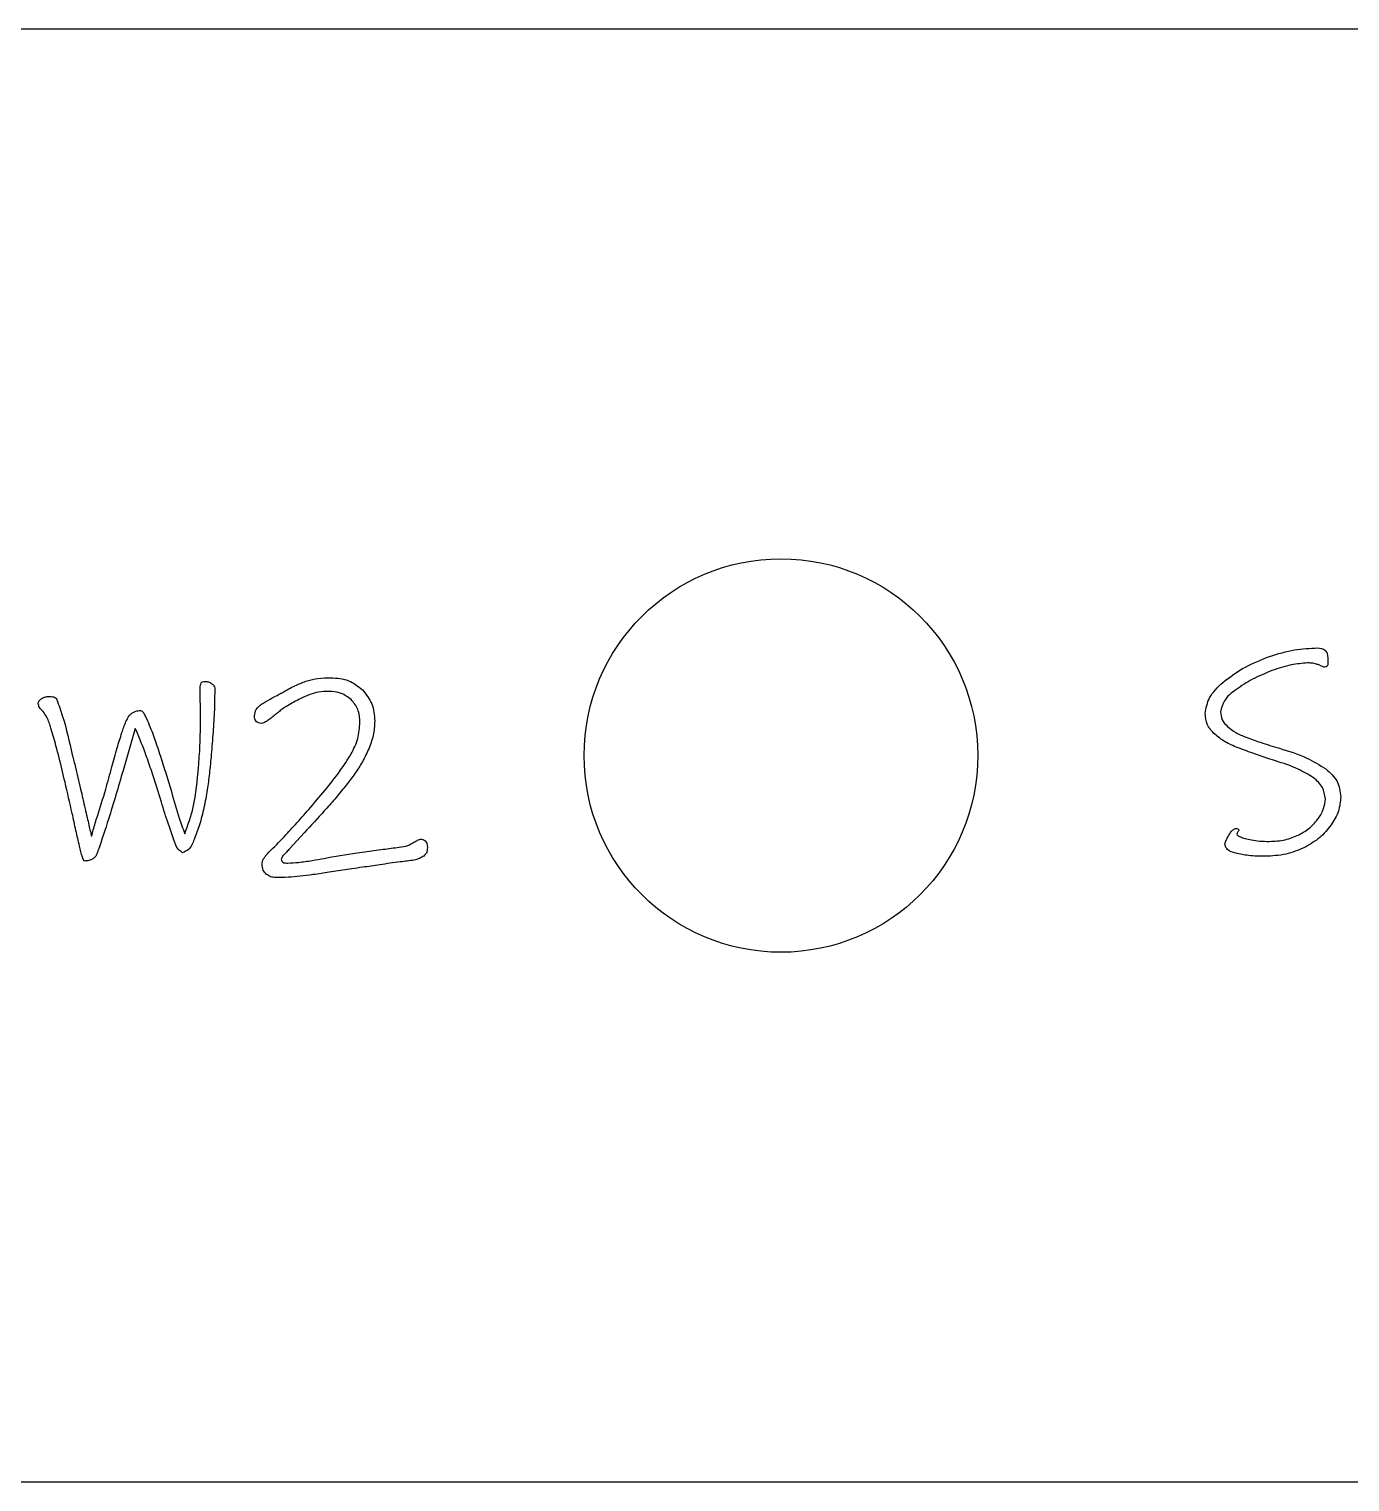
# Model space of a CAD drawing. Header units: millimetres. Extents: x -215.2 to -125.2, y 13.1 to 37.1.
# Drawn here: x -192.56 to -170.75, y 13.11 to 37.11 of the extents above; entities that cross this region are included whole.
import ezdxf

# ---------------------------------------------------------------- set-up
doc = ezdxf.new("R2010")
doc.units = ezdxf.units.MM
doc.layers.get('0').update_dxf_attribs({"linetype": 'CONTINUOUS'})

msp = doc.modelspace()

# ---------------------------------------------------------------- linework, layer by layer
for p, q in [((-189.731, 25.746), (-189.736, 26.222)), ((-190.807, 25.557), (-191.01, 24.864)), ((-190.278, 24.732), (-190.212, 24.515)), ((-190.377, 24.34), (-190.458, 24.604)), ((-188.014, 23.84), (-188.26, 23.571)), ((-187.594, 23.43), (-187.184, 23.5)), ((-187.231, 23.241), (-187.604, 23.184))]:
    msp.add_line(p, q)
msp.add_lwpolyline([(-125.213, 27.111, 0.414214), (-135.213, 37.111), (-205.213, 37.111, 0.414214), (-215.213, 27.111), (-215.213, 23.111, 0.414214), (-205.213, 13.111), (-135.213, 13.111, 0.414214), (-125.213, 23.111)], format="xyb", close=True)
msp.add_circle((-180.147, 25.111), 3.25)
for points, knots in [([(-172.13, 26.728), (-171.993, 26.774), (-171.734, 26.861), (-171.461, 26.878), (-171.333, 26.886)], [0, 0, 0, 0, 0.04305477, 0.08158332, 0.08158332, 0.08158332, 0.08158332]), ([(-171.333, 26.886), (-171.28, 26.888), (-171.198, 26.893), (-171.148, 26.832), (-171.13, 26.81)], [0, 0, 0, 0, 0.01462692, 0.02271571, 0.02271571, 0.02271571, 0.02271571]), ([(-172.852, 26.317), (-172.746, 26.399), (-172.524, 26.568), (-172.265, 26.673), (-172.13, 26.728)], [0, 0, 0, 0, 0.0398796, 0.08335858, 0.08335858, 0.08335858, 0.08335858]), ([(-171.451, 26.64), (-171.541, 26.633), (-171.743, 26.617), (-171.935, 26.55), (-172.04, 26.513)], [0, 0, 0, 0, 0.02719179, 0.0605463, 0.0605463, 0.0605463, 0.0605463]), ([(-171.342, 26.631), (-171.357, 26.634), (-171.393, 26.64), (-171.43, 26.64), (-171.451, 26.64)], [0, 0, 0, 0, 0.00465316, 0.0109076, 0.0109076, 0.0109076, 0.0109076]), ([(-171.116, 26.64), (-171.117, 26.62), (-171.118, 26.583), (-171.153, 26.574), (-171.168, 26.57)], [0, 0, 0, 0, 0.005462842, 0.009737517, 0.009737517, 0.009737517, 0.009737517]), ([(-171.13, 26.81), (-171.126, 26.784), (-171.117, 26.727), (-171.116, 26.67), (-171.116, 26.64)], [0, 0, 0, 0, 0.0080888, 0.01705806, 0.01705806, 0.01705806, 0.01705806]), ([(-172.04, 26.513), (-172.149, 26.469), (-172.36, 26.385), (-172.547, 26.258), (-172.637, 26.197)], [0, 0, 0, 0, 0.03515995, 0.06769755, 0.06769755, 0.06769755, 0.06769755]), ([(-171.276, 26.612), (-171.286, 26.615), (-171.308, 26.622), (-171.33, 26.628), (-171.342, 26.631)], [0, 0, 0, 0, 0.003207888, 0.006869258, 0.006869258, 0.006869258, 0.006869258]), ([(-171.222, 26.586), (-171.231, 26.591), (-171.249, 26.601), (-171.268, 26.609), (-171.276, 26.612)], [0, 0, 0, 0, 0.003243457, 0.006015321, 0.006015321, 0.006015321, 0.006015321]), ([(-171.168, 26.57), (-171.176, 26.571), (-171.195, 26.573), (-171.212, 26.581), (-171.222, 26.586)], [0, 0, 0, 0, 0.002568748, 0.005712051, 0.005712051, 0.005712051, 0.005712051]), ([(-189.736, 26.222), (-189.736, 26.24), (-189.736, 26.27), (-189.726, 26.298), (-189.722, 26.309)], [0, 0, 0, 0, 0.005259567, 0.008896627, 0.008896627, 0.008896627, 0.008896627]), ([(-189.722, 26.309), (-189.714, 26.317), (-189.697, 26.335), (-189.671, 26.335), (-189.656, 26.335)], [0, 0, 0, 0, 0.003057532, 0.007352072, 0.007352072, 0.007352072, 0.007352072]), ([(-189.656, 26.335), (-189.637, 26.334), (-189.598, 26.33), (-189.564, 26.31), (-189.547, 26.3)], [0, 0, 0, 0, 0.00561258, 0.01154554, 0.01154554, 0.01154554, 0.01154554]), ([(-189.547, 26.3), (-189.532, 26.289), (-189.505, 26.269), (-189.498, 26.237), (-189.495, 26.222)], [0, 0, 0, 0, 0.005379814, 0.009650011, 0.009650011, 0.009650011, 0.009650011]), ([(-189.495, 26.222), (-189.497, 26.105), (-189.499, 25.863), (-189.515, 25.621), (-189.524, 25.496)], [0, 0, 0, 0, 0.03514862, 0.07270866, 0.07270866, 0.07270866, 0.07270866]), ([(-188.514, 26.081), (-188.483, 26.096), (-188.427, 26.125), (-188.373, 26.156), (-188.349, 26.17)], [0, 0, 0, 0, 0.010496, 0.01878931, 0.01878931, 0.01878931, 0.01878931]), ([(-188.349, 26.17), (-188.282, 26.207), (-188.16, 26.275), (-188.029, 26.323), (-187.969, 26.345)], [0, 0, 0, 0, 0.0228899, 0.04184288, 0.04184288, 0.04184288, 0.04184288]), ([(-187.969, 26.345), (-187.91, 26.36), (-187.783, 26.392), (-187.651, 26.395), (-187.58, 26.397)], [0, 0, 0, 0, 0.01828446, 0.03937395, 0.03937395, 0.03937395, 0.03937395]), ([(-187.618, 26.17), (-187.673, 26.169), (-187.777, 26.166), (-187.877, 26.135), (-187.925, 26.121)], [0, 0, 0, 0, 0.01643822, 0.03118263, 0.03118263, 0.03118263, 0.03118263]), ([(-187.243, 26.036), (-187.296, 26.075), (-187.407, 26.157), (-187.546, 26.166), (-187.618, 26.17)], [0, 0, 0, 0, 0.01939511, 0.04059481, 0.04059481, 0.04059481, 0.04059481]), ([(-187.58, 26.397), (-187.478, 26.39), (-187.282, 26.376), (-187.128, 26.253), (-187.054, 26.194)], [0, 0, 0, 0, 0.02985593, 0.05757531, 0.05757531, 0.05757531, 0.05757531]), ([(-187.054, 26.194), (-186.996, 26.12), (-186.876, 25.97), (-186.861, 25.778), (-186.854, 25.68)], [0, 0, 0, 0, 0.02747444, 0.05633277, 0.05633277, 0.05633277, 0.05633277]), ([(-173.144, 25.806), (-173.127, 25.896), (-173.089, 26.098), (-172.937, 26.239), (-172.852, 26.317)], [0, 0, 0, 0, 0.02678375, 0.06035314, 0.06035314, 0.06035314, 0.06035314]), ([(-172.637, 26.197), (-172.71, 26.142), (-172.835, 26.047), (-172.873, 25.896), (-172.889, 25.834)], [0, 0, 0, 0, 0.02647643, 0.04536765, 0.04536765, 0.04536765, 0.04536765]), ([(-192.41, 25.972), (-192.407, 25.984), (-192.399, 26.014), (-192.375, 26.034), (-192.361, 26.045)], [0, 0, 0, 0, 0.00369258, 0.009029887, 0.009029887, 0.009029887, 0.009029887]), ([(-192.33, 25.84), (-192.354, 25.86), (-192.396, 25.895), (-192.406, 25.948), (-192.41, 25.972)], [0, 0, 0, 0, 0.00875903, 0.01588638, 0.01588638, 0.01588638, 0.01588638]), ([(-192.361, 26.045), (-192.344, 26.057), (-192.309, 26.081), (-192.267, 26.084), (-192.245, 26.085)], [0, 0, 0, 0, 0.00615076, 0.01242242, 0.01242242, 0.01242242, 0.01242242]), ([(-192.245, 26.085), (-192.228, 26.085), (-192.198, 26.085), (-192.169, 26.08), (-192.156, 26.078)], [0, 0, 0, 0, 0.00507383, 0.009001343, 0.009001343, 0.009001343, 0.009001343]), ([(-192.156, 26.078), (-192.145, 26.075), (-192.123, 26.067), (-192.111, 26.048), (-192.104, 26.038)], [0, 0, 0, 0, 0.00324507, 0.006717862, 0.006717862, 0.006717862, 0.006717862]), ([(-192.104, 26.038), (-192.07, 25.944), (-191.964, 25.646), (-191.896, 25.336), (-191.849, 25.123)], [0, 0, 0, 0, 0.02990821, 0.09506107, 0.09506107, 0.09506107, 0.09506107]), ([(-188.84, 25.769), (-188.833, 25.806), (-188.818, 25.886), (-188.753, 25.935), (-188.717, 25.963)], [0, 0, 0, 0, 0.01070779, 0.02363274, 0.02363274, 0.02363274, 0.02363274]), ([(-188.717, 25.963), (-188.695, 25.976), (-188.629, 26.016), (-188.56, 26.055), (-188.514, 26.081)], [0, 0, 0, 0, 0.00756376, 0.02346302, 0.02346302, 0.02346302, 0.02346302]), ([(-188.293, 25.934), (-188.312, 25.923), (-188.356, 25.899), (-188.394, 25.868), (-188.415, 25.852)], [0, 0, 0, 0, 0.00684602, 0.01480592, 0.01480592, 0.01480592, 0.01480592]), ([(-187.925, 26.121), (-187.978, 26.098), (-188.104, 26.043), (-188.223, 25.974), (-188.293, 25.934)], [0, 0, 0, 0, 0.01733782, 0.04127103, 0.04127103, 0.04127103, 0.04127103]), ([(-187.099, 25.656), (-187.103, 25.732), (-187.112, 25.874), (-187.201, 25.984), (-187.243, 26.036)], [0, 0, 0, 0, 0.02205237, 0.04152899, 0.04152899, 0.04152899, 0.04152899]), ([(-192.201, 25.562), (-192.219, 25.626), (-192.249, 25.725), (-192.309, 25.81), (-192.33, 25.84)], [0, 0, 0, 0, 0.01975764, 0.03087841, 0.03087841, 0.03087841, 0.03087841]), ([(-191.028, 25.489), (-191.008, 25.55), (-190.977, 25.647), (-190.928, 25.737), (-190.91, 25.769)], [0, 0, 0, 0, 0.01941972, 0.03049537, 0.03049537, 0.03049537, 0.03049537]), ([(-190.91, 25.769), (-190.9, 25.78), (-190.877, 25.804), (-190.848, 25.82), (-190.833, 25.828)], [0, 0, 0, 0, 0.004589231, 0.009807965, 0.009807965, 0.009807965, 0.009807965]), ([(-190.833, 25.828), (-190.817, 25.836), (-190.786, 25.85), (-190.752, 25.853), (-190.736, 25.854)], [0, 0, 0, 0, 0.00526649, 0.01008627, 0.01008627, 0.01008627, 0.01008627]), ([(-190.736, 25.854), (-190.726, 25.854), (-190.706, 25.852), (-190.691, 25.839), (-190.684, 25.833)], [0, 0, 0, 0, 0.002995484, 0.005744038, 0.005744038, 0.005744038, 0.005744038]), ([(-190.684, 25.833), (-190.678, 25.825), (-190.665, 25.808), (-190.656, 25.789), (-190.651, 25.779)], [0, 0, 0, 0, 0.002995479, 0.006370793, 0.006370793, 0.006370793, 0.006370793]), ([(-190.651, 25.779), (-190.646, 25.768), (-190.638, 25.749), (-190.628, 25.731), (-190.623, 25.722)], [0, 0, 0, 0, 0.003376858, 0.00633204, 0.00633204, 0.00633204, 0.00633204]), ([(-190.623, 25.722), (-190.602, 25.674), (-190.545, 25.544), (-190.499, 25.41), (-190.469, 25.326)], [0, 0, 0, 0, 0.01587924, 0.04249736, 0.04249736, 0.04249736, 0.04249736]), ([(-189.764, 24.92), (-189.755, 25.038), (-189.732, 25.312), (-189.732, 25.588), (-189.731, 25.746)], [0, 0, 0, 0, 0.03534628, 0.08264123, 0.08264123, 0.08264123, 0.08264123]), ([(-188.726, 25.642), (-188.759, 25.648), (-188.829, 25.661), (-188.836, 25.732), (-188.84, 25.769)], [0, 0, 0, 0, 0.00906792, 0.01903028, 0.01903028, 0.01903028, 0.01903028]), ([(-188.63, 25.684), (-188.648, 25.672), (-188.678, 25.652), (-188.713, 25.645), (-188.726, 25.642)], [0, 0, 0, 0, 0.00644309, 0.01064762, 0.01064762, 0.01064762, 0.01064762]), ([(-188.5, 25.783), (-188.522, 25.765), (-188.563, 25.73), (-188.608, 25.699), (-188.63, 25.684)], [0, 0, 0, 0, 0.00842585, 0.01632876, 0.01632876, 0.01632876, 0.01632876]), ([(-188.415, 25.852), (-188.433, 25.837), (-188.461, 25.814), (-188.49, 25.791), (-188.5, 25.783)], [0, 0, 0, 0, 0.00699867, 0.01090308, 0.01090308, 0.01090308, 0.01090308]), ([(-173.003, 25.478), (-173.044, 25.525), (-173.126, 25.619), (-173.138, 25.744), (-173.144, 25.806)], [0, 0, 0, 0, 0.01830766, 0.03652013, 0.03652013, 0.03652013, 0.03652013]), ([(-172.889, 25.834), (-172.884, 25.788), (-172.873, 25.693), (-172.807, 25.624), (-172.774, 25.589)], [0, 0, 0, 0, 0.01351985, 0.02777763, 0.02777763, 0.02777763, 0.02777763]), ([(-192.014, 24.868), (-192.047, 25.004), (-192.105, 25.236), (-192.172, 25.466), (-192.201, 25.562)], [0, 0, 0, 0, 0.04174348, 0.07180736, 0.07180736, 0.07180736, 0.07180736]), ([(-191.193, 24.925), (-191.166, 25.029), (-191.115, 25.218), (-191.055, 25.405), (-191.028, 25.489)], [0, 0, 0, 0, 0.03224353, 0.05874359, 0.05874359, 0.05874359, 0.05874359]), ([(-190.646, 25.159), (-190.676, 25.239), (-190.726, 25.373), (-190.783, 25.504), (-190.807, 25.557)], [0, 0, 0, 0, 0.02570004, 0.04297277, 0.04297277, 0.04297277, 0.04297277]), ([(-189.524, 25.496), (-189.533, 25.374), (-189.55, 25.146), (-189.574, 24.918), (-189.585, 24.812)], [0, 0, 0, 0, 0.03655772, 0.06867351, 0.06867351, 0.06867351, 0.06867351]), ([(-187.243, 25.137), (-187.201, 25.22), (-187.119, 25.384), (-187.106, 25.566), (-187.099, 25.656)], [0, 0, 0, 0, 0.02766285, 0.05432168, 0.05432168, 0.05432168, 0.05432168]), ([(-186.854, 25.68), (-186.859, 25.6), (-186.869, 25.436), (-186.929, 25.284), (-186.96, 25.206)], [0, 0, 0, 0, 0.02379228, 0.04885188, 0.04885188, 0.04885188, 0.04885188]), ([(-172.632, 25.251), (-172.703, 25.282), (-172.837, 25.341), (-172.95, 25.434), (-173.003, 25.478)], [0, 0, 0, 0, 0.02309915, 0.04359471, 0.04359471, 0.04359471, 0.04359471]), ([(-172.774, 25.589), (-172.73, 25.555), (-172.635, 25.481), (-172.524, 25.436), (-172.465, 25.412)], [0, 0, 0, 0, 0.01657354, 0.03575161, 0.03575161, 0.03575161, 0.03575161]), ([(-190.469, 25.326), (-190.435, 25.226), (-190.367, 25.03), (-190.308, 24.83), (-190.278, 24.732)], [0, 0, 0, 0, 0.03160425, 0.06243476, 0.06243476, 0.06243476, 0.06243476]), ([(-186.96, 25.206), (-186.995, 25.13), (-187.064, 24.984), (-187.155, 24.852), (-187.198, 24.788)], [0, 0, 0, 0, 0.02502404, 0.04813316, 0.04813316, 0.04813316, 0.04813316]), ([(-171.984, 25.023), (-172.108, 25.063), (-172.326, 25.135), (-172.54, 25.216), (-172.632, 25.251)], [0, 0, 0, 0, 0.03926772, 0.06878338, 0.06878338, 0.06878338, 0.06878338]), ([(-172.465, 25.412), (-172.387, 25.384), (-172.206, 25.319), (-172.023, 25.262), (-171.918, 25.23)], [0, 0, 0, 0, 0.02474568, 0.05765831, 0.05765831, 0.05765831, 0.05765831]), ([(-171.918, 25.23), (-171.764, 25.184), (-171.494, 25.103), (-171.254, 24.954), (-171.151, 24.89)], [0, 0, 0, 0, 0.04787245, 0.08415418, 0.08415418, 0.08415418, 0.08415418]), ([(-191.849, 25.123), (-191.842, 25.098), (-191.825, 25.037), (-191.81, 24.975), (-191.802, 24.939)], [0, 0, 0, 0, 0.00795357, 0.01899383, 0.01899383, 0.01899383, 0.01899383]), ([(-190.458, 24.604), (-190.487, 24.696), (-190.546, 24.882), (-190.613, 25.066), (-190.646, 25.159)], [0, 0, 0, 0, 0.02895717, 0.05855324, 0.05855324, 0.05855324, 0.05855324]), ([(-187.679, 24.533), (-187.592, 24.641), (-187.434, 24.834), (-187.302, 25.044), (-187.243, 25.137)], [0, 0, 0, 0, 0.04155167, 0.07455333, 0.07455333, 0.07455333, 0.07455333]), ([(-171.354, 24.744), (-171.438, 24.795), (-171.635, 24.914), (-171.856, 24.983), (-171.984, 25.023)], [0, 0, 0, 0, 0.02924749, 0.06906885, 0.06906885, 0.06906885, 0.06906885]), ([(-191.849, 24.156), (-191.889, 24.328), (-191.943, 24.566), (-191.999, 24.803), (-192.014, 24.868)], [0, 0, 0, 0, 0.05289151, 0.07311477, 0.07311477, 0.07311477, 0.07311477]), ([(-191.802, 24.939), (-191.771, 24.812), (-191.715, 24.576), (-191.661, 24.34), (-191.637, 24.232)], [0, 0, 0, 0, 0.03927172, 0.07265603, 0.07265603, 0.07265603, 0.07265603]), ([(-191.434, 24.109), (-191.387, 24.257), (-191.3, 24.527), (-191.227, 24.801), (-191.193, 24.925)], [0, 0, 0, 0, 0.04654928, 0.08508624, 0.08508624, 0.08508624, 0.08508624]), ([(-191.01, 24.864), (-191.088, 24.595), (-191.215, 24.157), (-191.359, 23.725), (-191.415, 23.557)], [0, 0, 0, 0, 0.0838324, 0.1368235, 0.1368235, 0.1368235, 0.1368235]), ([(-189.991, 23.817), (-189.939, 23.962), (-189.812, 24.319), (-189.782, 24.697), (-189.764, 24.92)], [0, 0, 0, 0, 0.0462469, 0.1130925, 0.1130925, 0.1130925, 0.1130925]), ([(-189.585, 24.812), (-189.595, 24.722), (-189.617, 24.534), (-189.655, 24.348), (-189.675, 24.25)], [0, 0, 0, 0, 0.02698643, 0.05686812, 0.05686812, 0.05686812, 0.05686812]), ([(-187.198, 24.788), (-187.246, 24.725), (-187.348, 24.59), (-187.457, 24.461), (-187.514, 24.392)], [0, 0, 0, 0, 0.02379887, 0.05069005, 0.05069005, 0.05069005, 0.05069005]), ([(-171.158, 24.395), (-171.168, 24.462), (-171.189, 24.602), (-171.297, 24.695), (-171.354, 24.744)], [0, 0, 0, 0, 0.01949228, 0.04123529, 0.04123529, 0.04123529, 0.04123529]), ([(-171.151, 24.89), (-171.079, 24.826), (-170.94, 24.701), (-170.915, 24.517), (-170.904, 24.428)], [0, 0, 0, 0, 0.0280279, 0.05401209, 0.05401209, 0.05401209, 0.05401209]), ([(-190.212, 24.515), (-190.171, 24.369), (-190.104, 24.134), (-190.022, 23.904), (-189.991, 23.817)], [0, 0, 0, 0, 0.0455532, 0.07326246, 0.07326246, 0.07326246, 0.07326246]), ([(-188.163, 23.972), (-188.09, 24.055), (-187.926, 24.24), (-187.767, 24.429), (-187.679, 24.533)], [0, 0, 0, 0, 0.03313057, 0.07408707, 0.07408707, 0.07408707, 0.07408707]), ([(-190.17, 23.717), (-190.201, 23.805), (-190.275, 24.011), (-190.34, 24.22), (-190.377, 24.34)], [0, 0, 0, 0, 0.02774813, 0.06563843, 0.06563843, 0.06563843, 0.06563843]), ([(-189.675, 24.25), (-189.697, 24.155), (-189.738, 23.976), (-189.804, 23.804), (-189.835, 23.725)], [0, 0, 0, 0, 0.02940234, 0.0550482, 0.0550482, 0.0550482, 0.0550482]), ([(-187.514, 24.392), (-187.572, 24.326), (-187.736, 24.14), (-187.905, 23.958), (-188.014, 23.84)], [0, 0, 0, 0, 0.02631411, 0.0744725, 0.0744725, 0.0744725, 0.0744725]), ([(-171.271, 24.074), (-171.238, 24.127), (-171.177, 24.226), (-171.164, 24.341), (-171.158, 24.395)], [0, 0, 0, 0, 0.01835536, 0.03440872, 0.03440872, 0.03440872, 0.03440872]), ([(-170.904, 24.428), (-170.911, 24.348), (-170.927, 24.181), (-171.015, 24.038), (-171.062, 23.964)], [0, 0, 0, 0, 0.02373904, 0.04966111, 0.04966111, 0.04966111, 0.04966111]), ([(-191.729, 23.614), (-191.749, 23.7), (-191.791, 23.88), (-191.829, 24.061), (-191.849, 24.156)], [0, 0, 0, 0, 0.0265032, 0.05556466, 0.05556466, 0.05556466, 0.05556466]), ([(-191.637, 24.232), (-191.625, 24.184), (-191.603, 24.094), (-191.583, 24.003), (-191.573, 23.96)], [0, 0, 0, 0, 0.0147441, 0.02786106, 0.02786106, 0.02786106, 0.02786106]), ([(-191.528, 23.779), (-191.52, 23.813), (-191.493, 23.925), (-191.458, 24.034), (-191.434, 24.109)], [0, 0, 0, 0, 0.01069673, 0.03434876, 0.03434876, 0.03434876, 0.03434876]), ([(-171.595, 23.801), (-171.53, 23.838), (-171.405, 23.909), (-171.315, 24.021), (-171.271, 24.074)], [0, 0, 0, 0, 0.02225689, 0.04266712, 0.04266712, 0.04266712, 0.04266712]), ([(-191.573, 23.96), (-191.566, 23.925), (-191.552, 23.864), (-191.536, 23.804), (-191.528, 23.779)], [0, 0, 0, 0, 0.01082754, 0.01870867, 0.01870867, 0.01870867, 0.01870867]), ([(-188.632, 23.482), (-188.547, 23.567), (-188.387, 23.728), (-188.234, 23.895), (-188.163, 23.972)], [0, 0, 0, 0, 0.03631619, 0.06789761, 0.06789761, 0.06789761, 0.06789761]), ([(-172.819, 23.636), (-172.814, 23.657), (-172.801, 23.714), (-172.77, 23.763), (-172.75, 23.794)], [0, 0, 0, 0, 0.00653655, 0.01732681, 0.01732681, 0.01732681, 0.01732681]), ([(-172.75, 23.794), (-172.733, 23.825), (-172.707, 23.872), (-172.66, 23.896), (-172.644, 23.905)], [0, 0, 0, 0, 0.01029564, 0.01561467, 0.01561467, 0.01561467, 0.01561467]), ([(-172.644, 23.905), (-172.628, 23.906), (-172.604, 23.907), (-172.592, 23.888), (-172.587, 23.881)], [0, 0, 0, 0, 0.00428603, 0.006551302, 0.006551302, 0.006551302, 0.006551302]), ([(-172.604, 23.848), (-172.609, 23.842), (-172.618, 23.831), (-172.62, 23.817), (-172.621, 23.81)], [0, 0, 0, 0, 0.002256792, 0.004188193, 0.004188193, 0.004188193, 0.004188193]), ([(-172.621, 23.81), (-172.616, 23.804), (-172.601, 23.784), (-172.578, 23.775), (-172.562, 23.768)], [0, 0, 0, 0, 0.002302567, 0.007370914, 0.007370914, 0.007370914, 0.007370914]), ([(-172.587, 23.881), (-172.589, 23.876), (-172.591, 23.863), (-172.599, 23.854), (-172.604, 23.848)], [0, 0, 0, 0, 0.001587592, 0.003746784, 0.003746784, 0.003746784, 0.003746784]), ([(-172.562, 23.768), (-172.537, 23.758), (-172.478, 23.735), (-172.416, 23.723), (-172.38, 23.716)], [0, 0, 0, 0, 0.00796428, 0.01891999, 0.01891999, 0.01891999, 0.01891999]), ([(-172.083, 23.692), (-171.994, 23.696), (-171.825, 23.703), (-171.669, 23.769), (-171.595, 23.801)], [0, 0, 0, 0, 0.02626073, 0.05037543, 0.05037543, 0.05037543, 0.05037543]), ([(-171.062, 23.964), (-171.121, 23.89), (-171.245, 23.737), (-171.416, 23.641), (-171.505, 23.591)], [0, 0, 0, 0, 0.02812864, 0.05838383, 0.05838383, 0.05838383, 0.05838383]), ([(-191.651, 23.368), (-191.661, 23.389), (-191.7, 23.466), (-191.717, 23.551), (-191.729, 23.614)], [0, 0, 0, 0, 0.00677863, 0.02581465, 0.02581465, 0.02581465, 0.02581465]), ([(-191.415, 23.557), (-191.418, 23.55), (-191.427, 23.527), (-191.436, 23.504), (-191.441, 23.489)], [0, 0, 0, 0, 0.002354082, 0.007316025, 0.007316025, 0.007316025, 0.007316025]), ([(-190.028, 23.505), (-190.052, 23.522), (-190.125, 23.572), (-190.152, 23.659), (-190.17, 23.717)], [0, 0, 0, 0, 0.00847171, 0.02608987, 0.02608987, 0.02608987, 0.02608987]), ([(-189.835, 23.725), (-189.859, 23.662), (-189.898, 23.563), (-189.993, 23.521), (-190.028, 23.505)], [0, 0, 0, 0, 0.01902252, 0.03024168, 0.03024168, 0.03024168, 0.03024168]), ([(-188.26, 23.571), (-188.268, 23.562), (-188.295, 23.535), (-188.32, 23.507), (-188.337, 23.489)], [0, 0, 0, 0, 0.00383659, 0.01134544, 0.01134544, 0.01134544, 0.01134544]), ([(-187.184, 23.5), (-187.129, 23.508), (-186.974, 23.529), (-186.818, 23.549), (-186.717, 23.562)], [0, 0, 0, 0, 0.01654394, 0.0470994, 0.0470994, 0.0470994, 0.0470994]), ([(-186.717, 23.562), (-186.628, 23.573), (-186.49, 23.59), (-186.354, 23.614), (-186.307, 23.623)], [0, 0, 0, 0, 0.02701732, 0.04149951, 0.04149951, 0.04149951, 0.04149951]), ([(-186.307, 23.623), (-186.286, 23.636), (-186.242, 23.661), (-186.198, 23.684), (-186.175, 23.696)], [0, 0, 0, 0, 0.00737217, 0.01509983, 0.01509983, 0.01509983, 0.01509983]), ([(-186.175, 23.696), (-186.155, 23.706), (-186.125, 23.722), (-186.092, 23.729), (-186.08, 23.731)], [0, 0, 0, 0, 0.0064657, 0.01011236, 0.01011236, 0.01011236, 0.01011236]), ([(-186.08, 23.731), (-186.053, 23.719), (-185.982, 23.688), (-185.985, 23.607), (-185.986, 23.557)], [0, 0, 0, 0, 0.00831265, 0.02161305, 0.02161305, 0.02161305, 0.02161305]), ([(-185.986, 23.557), (-185.989, 23.537), (-185.995, 23.494), (-186.028, 23.466), (-186.045, 23.451)], [0, 0, 0, 0, 0.00590627, 0.01250213, 0.01250213, 0.01250213, 0.01250213]), ([(-172.639, 23.497), (-172.691, 23.509), (-172.774, 23.53), (-172.806, 23.607), (-172.819, 23.636)], [0, 0, 0, 0, 0.01470337, 0.02383795, 0.02383795, 0.02383795, 0.02383795]), ([(-172.38, 23.716), (-172.335, 23.709), (-172.236, 23.694), (-172.137, 23.693), (-172.083, 23.692)], [0, 0, 0, 0, 0.0136762, 0.02984262, 0.02984262, 0.02984262, 0.02984262]), ([(-171.505, 23.591), (-171.605, 23.549), (-171.813, 23.462), (-172.037, 23.452), (-172.154, 23.447)], [0, 0, 0, 0, 0.03233682, 0.06689949, 0.06689949, 0.06689949, 0.06689949]), ([(-191.514, 23.399), (-191.534, 23.39), (-191.577, 23.371), (-191.625, 23.369), (-191.651, 23.368)], [0, 0, 0, 0, 0.00643877, 0.0141421, 0.0141421, 0.0141421, 0.0141421]), ([(-191.441, 23.489), (-191.449, 23.47), (-191.466, 23.434), (-191.498, 23.411), (-191.514, 23.399)], [0, 0, 0, 0, 0.0059388, 0.01175222, 0.01175222, 0.01175222, 0.01175222]), ([(-188.712, 23.312), (-188.712, 23.329), (-188.711, 23.36), (-188.699, 23.389), (-188.694, 23.401)], [0, 0, 0, 0, 0.005092639, 0.009233463, 0.009233463, 0.009233463, 0.009233463]), ([(-188.644, 23.151), (-188.664, 23.173), (-188.706, 23.218), (-188.71, 23.28), (-188.712, 23.312)], [0, 0, 0, 0, 0.00854954, 0.01790524, 0.01790524, 0.01790524, 0.01790524]), ([(-188.694, 23.401), (-188.686, 23.414), (-188.667, 23.442), (-188.645, 23.467), (-188.632, 23.482)], [0, 0, 0, 0, 0.00441548, 0.01010771, 0.01010771, 0.01010771, 0.01010771]), ([(-188.337, 23.489), (-188.355, 23.47), (-188.383, 23.442), (-188.396, 23.405), (-188.401, 23.392)], [0, 0, 0, 0, 0.0075421, 0.01169214, 0.01169214, 0.01169214, 0.01169214]), ([(-188.401, 23.392), (-188.393, 23.376), (-188.371, 23.332), (-188.32, 23.334), (-188.288, 23.335)], [0, 0, 0, 0, 0.00510217, 0.01370985, 0.01370985, 0.01370985, 0.01370985]), ([(-188.288, 23.335), (-188.229, 23.338), (-188.096, 23.344), (-187.964, 23.365), (-187.889, 23.378)], [0, 0, 0, 0, 0.01754392, 0.04011634, 0.04011634, 0.04011634, 0.04011634]), ([(-187.889, 23.378), (-187.823, 23.389), (-187.725, 23.406), (-187.627, 23.424), (-187.594, 23.43)], [0, 0, 0, 0, 0.02004624, 0.02993447, 0.02993447, 0.02993447, 0.02993447]), ([(-186.769, 23.307), (-186.864, 23.292), (-187.018, 23.269), (-187.172, 23.249), (-187.231, 23.241)], [0, 0, 0, 0, 0.02885179, 0.04669702, 0.04669702, 0.04669702, 0.04669702]), ([(-186.203, 23.382), (-186.279, 23.373), (-186.468, 23.35), (-186.657, 23.323), (-186.769, 23.307)], [0, 0, 0, 0, 0.02305173, 0.05710645, 0.05710645, 0.05710645, 0.05710645]), ([(-186.045, 23.451), (-186.067, 23.437), (-186.116, 23.405), (-186.173, 23.39), (-186.203, 23.382)], [0, 0, 0, 0, 0.00794964, 0.01730994, 0.01730994, 0.01730994, 0.01730994]), ([(-172.154, 23.447), (-172.245, 23.448), (-172.409, 23.449), (-172.569, 23.482), (-172.639, 23.497)], [0, 0, 0, 0, 0.0275043, 0.04893715, 0.04893715, 0.04893715, 0.04893715]), ([(-188.495, 23.095), (-188.522, 23.097), (-188.577, 23.103), (-188.621, 23.135), (-188.644, 23.151)], [0, 0, 0, 0, 0.00785261, 0.01615457, 0.01615457, 0.01615457, 0.01615457]), ([(-188.087, 23.116), (-188.152, 23.11), (-188.288, 23.097), (-188.424, 23.095), (-188.495, 23.095)], [0, 0, 0, 0, 0.01958129, 0.04087332, 0.04087332, 0.04087332, 0.04087332]), ([(-187.604, 23.184), (-187.694, 23.17), (-187.854, 23.145), (-188.016, 23.125), (-188.087, 23.116)], [0, 0, 0, 0, 0.02725118, 0.04883315, 0.04883315, 0.04883315, 0.04883315])]:
    msp.add_open_spline(points, degree=3, knots=knots)

doc.saveas('drawing.dxf')
